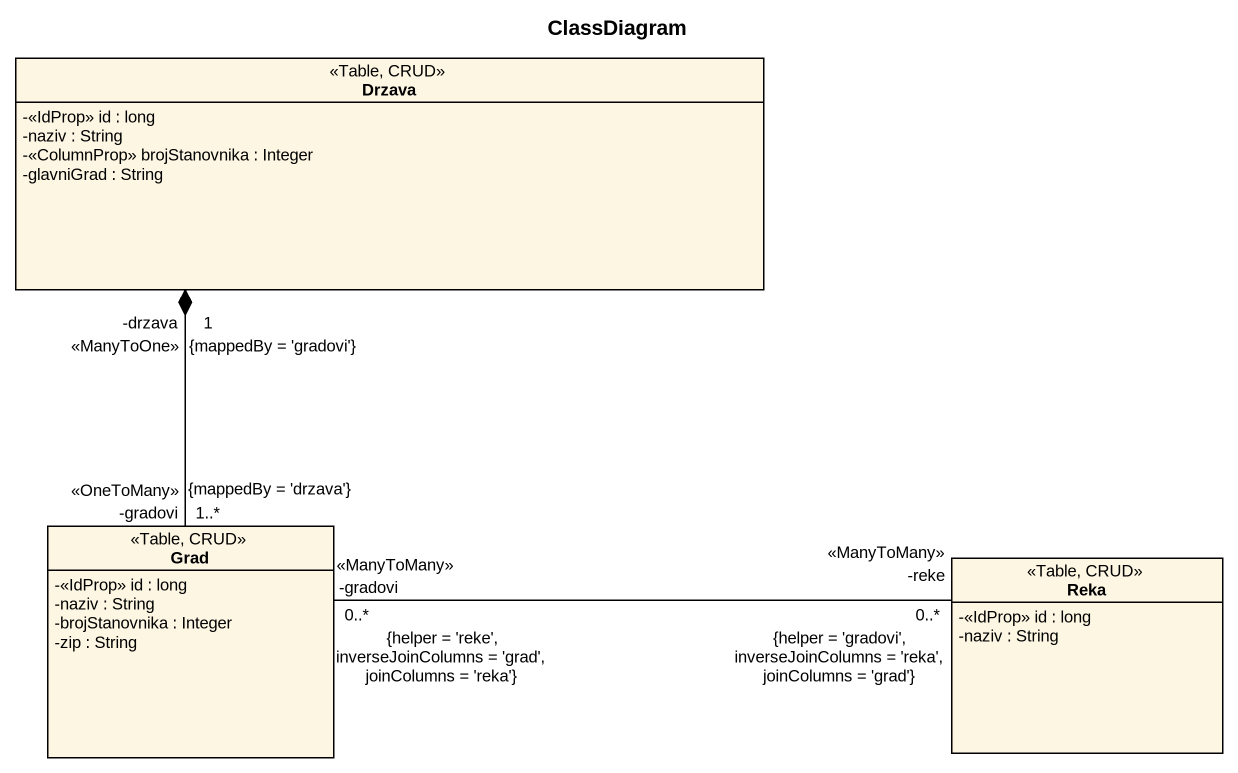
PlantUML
@startuml
title ClassDiagram
hide circle
hide empty members
skinparam classAttributeIconSize 0
class Drzava <<Table, CRUD>> {
  -<<IdProp>> id : long
  -naziv : String
  -<<ColumnProp>> brojStanovnika : Integer
  -glavniGrad : String
}
class Grad <<Table, CRUD>> {
  -<<IdProp>> id : long
  -naziv : String
  -brojStanovnika : Integer
  -zip : String
}
class Reka <<Table, CRUD>> {
  -<<IdProp>> id : long
  -naziv : String
}
Drzava "1\n-drzava\n<<ManyToOne>>\n{mappedBy = 'gradovi'}" *-- "1..*\n<<OneToMany>>\n-gradovi\n{mappedBy = 'drzava'}" Grad
Grad "0..*\n-gradovi\n<<ManyToMany>>\n{helper = 'reke', inverseJoinColumns = 'grad', joinColumns = 'reka'}" -right- "0..*\n-reke\n<<ManyToMany>>\n{helper = 'gradovi', inverseJoinColumns = 'reka', joinColumns = 'grad'}" Reka
@enduml
